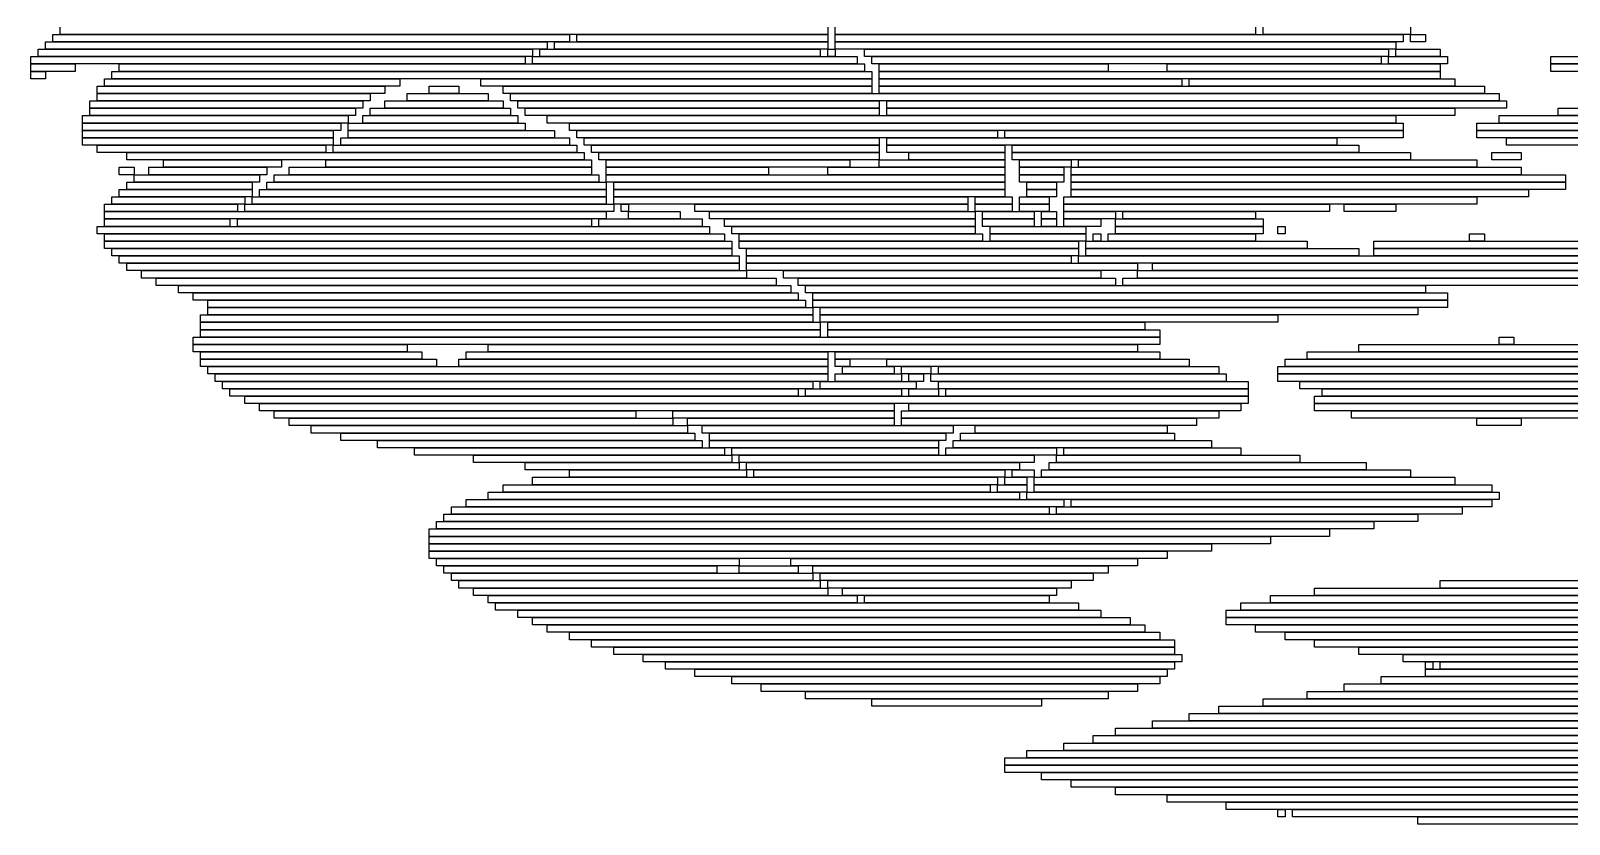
# Model space of a CAD drawing. Extents: x 290 to 734, y 306 to 705.
# Drawn here: x 299 to 507.5, y 306 to 413.5 of the extents above; entities that cross this region are included whole.
import ezdxf

# ---------------------------------------------------------------- set-up
doc = ezdxf.new("R2010")
doc.units = 0

msp = doc.modelspace()

# ---------------------------------------------------------------- linework, layer by layer
for p, q in [((302, 413), (372, 413)), ((302, 412), (302, 413)), ((303, 413), (303, 414)), ((407, 413), (303, 413)), ((372, 413), (372, 412)), ((373, 413), (407, 413)), ((373, 412), (373, 413)), ((407, 414), (407, 413)), ((407, 413), (407, 412)), ((408, 413), (408, 414)), ((465, 413), (408, 413)), ((408, 413), (485, 413)), ((408, 412), (408, 413)), ((465, 414), (465, 413)), ((466, 413), (466, 414)), ((486, 413), (466, 413)), ((485, 413), (485, 412)), ((486, 414), (486, 413)), ((486, 413), (488, 413)), ((486, 412), (486, 413)), ((488, 413), (488, 412)), ((300, 411), (367, 411)), ((300, 410), (300, 411)), ((301, 412), (369, 412)), ((301, 411), (301, 412)), ((369, 411), (301, 411)), ((372, 412), (302, 412)), ((367, 411), (367, 410)), ((368, 411), (406, 411)), ((368, 410), (368, 411)), ((369, 412), (369, 411)), ((370, 412), (407, 412)), ((370, 411), (370, 412)), ((407, 411), (370, 411)), ((407, 412), (373, 412)), ((406, 411), (406, 410)), ((407, 412), (407, 411)), ((407, 411), (408, 411)), ((407, 410), (407, 411)), ((485, 412), (408, 412)), ((408, 412), (484, 412)), ((408, 411), (408, 412)), ((484, 411), (408, 411)), ((408, 411), (408, 410)), ((412, 411), (483, 411)), ((412, 410), (412, 411)), ((483, 411), (483, 410)), ((484, 412), (484, 411)), ((484, 411), (490, 411)), ((484, 410), (484, 411)), ((488, 412), (486, 412)), ((490, 411), (490, 410)), ((299, 410), (366, 410)), ((299, 409), (299, 410)), ((366, 409), (299, 409)), ((299, 409), (305, 409)), ((299, 408), (299, 409)), ((367, 410), (300, 410)), ((305, 409), (305, 408)), ((311, 409), (412, 409)), ((311, 408), (311, 409)), ((366, 410), (366, 409)), ((367, 410), (411, 410)), ((367, 409), (367, 410)), ((411, 409), (367, 409)), ((406, 410), (368, 410)), ((408, 410), (407, 410)), ((411, 410), (411, 409)), ((483, 410), (412, 410)), ((412, 409), (412, 408)), ((413, 410), (482, 410)), ((413, 409), (413, 410)), ((482, 409), (413, 409)), ((414, 409), (445, 409)), ((414, 408), (414, 409)), ((445, 409), (445, 408)), ((453, 409), (490, 409)), ((453, 408), (453, 409)), ((482, 410), (482, 409)), ((483, 410), (491, 410)), ((483, 409), (483, 410)), ((491, 409), (483, 409)), ((490, 410), (484, 410)), ((490, 409), (490, 408)), ((491, 410), (491, 409)), ((505, 410), (530, 410)), ((505, 409), (505, 410)), ((530, 409), (505, 409)), ((505, 409), (530, 409)), ((505, 408), (505, 409)), ((305, 408), (299, 408)), ((299, 408), (301, 408)), ((299, 407), (299, 408)), ((301, 407), (299, 407)), ((301, 408), (301, 407)), ((309, 407), (349, 407)), ((309, 406), (309, 407)), ((310, 408), (413, 408)), ((310, 407), (310, 408)), ((413, 407), (310, 407)), ((412, 408), (311, 408)), ((349, 407), (349, 406)), ((360, 407), (413, 407)), ((360, 406), (360, 407)), ((413, 408), (413, 407)), ((413, 407), (413, 406)), ((445, 408), (414, 408)), ((414, 408), (490, 408)), ((414, 407), (414, 408)), ((490, 407), (414, 407)), ((414, 407), (455, 407)), ((414, 406), (414, 407)), ((490, 408), (453, 408)), ((455, 407), (455, 406)), ((456, 407), (492, 407)), ((456, 406), (456, 407)), ((490, 408), (490, 407)), ((492, 407), (492, 406)), ((530, 408), (505, 408)), ((308, 406), (347, 406)), ((308, 405), (308, 406)), ((347, 405), (308, 405)), ((308, 405), (345, 405)), ((308, 404), (308, 405)), ((349, 406), (309, 406)), ((345, 405), (345, 404)), ((347, 406), (347, 405)), ((350, 405), (361, 405)), ((350, 404), (350, 405)), ((353, 406), (357, 406)), ((353, 405), (353, 406)), ((357, 405), (353, 405)), ((357, 406), (357, 405)), ((413, 406), (360, 406)), ((361, 405), (361, 404)), ((363, 406), (413, 406)), ((363, 405), (363, 406)), ((413, 405), (363, 405)), ((364, 405), (498, 405)), ((364, 404), (364, 405)), ((413, 406), (413, 405)), ((455, 406), (414, 406)), ((414, 406), (496, 406)), ((414, 405), (414, 406)), ((496, 405), (414, 405)), ((492, 406), (456, 406)), ((496, 406), (496, 405)), ((498, 405), (498, 404)), ((307, 404), (344, 404)), ((307, 403), (307, 404)), ((344, 403), (307, 403)), ((307, 403), (343, 403)), ((307, 402), (307, 403)), ((345, 404), (308, 404)), ((343, 403), (343, 402)), ((344, 404), (344, 403)), ((345, 403), (364, 403)), ((345, 402), (345, 403)), ((347, 404), (363, 404)), ((347, 403), (347, 404)), ((363, 403), (347, 403)), ((361, 404), (350, 404)), ((363, 404), (363, 403)), ((498, 404), (364, 404)), ((364, 403), (364, 402)), ((365, 404), (414, 404)), ((365, 403), (365, 404)), ((414, 403), (365, 403)), ((366, 403), (414, 403)), ((366, 402), (366, 403)), ((414, 404), (414, 403)), ((414, 403), (414, 402)), ((415, 404), (499, 404)), ((415, 403), (415, 404)), ((499, 403), (415, 403)), ((415, 403), (492, 403)), ((415, 402), (415, 403)), ((492, 403), (492, 402)), ((499, 404), (499, 403)), ((506, 403), (518, 403)), ((506, 402), (506, 403)), ((306, 402), (342, 402)), ((306, 401), (306, 402)), ((342, 401), (306, 401)), ((306, 401), (341, 401)), ((306, 400), (306, 401)), ((343, 402), (307, 402)), ((341, 401), (341, 400)), ((342, 402), (342, 401)), ((342, 401), (366, 401)), ((342, 400), (342, 401)), ((344, 402), (365, 402)), ((344, 401), (344, 402)), ((365, 401), (344, 401)), ((364, 402), (345, 402)), ((365, 402), (365, 401)), ((414, 402), (366, 402)), ((366, 401), (366, 400)), ((369, 402), (484, 402)), ((369, 401), (369, 402)), ((484, 401), (369, 401)), ((372, 401), (485, 401)), ((372, 400), (372, 401)), ((492, 402), (415, 402)), ((484, 402), (484, 401)), ((485, 401), (485, 400)), ((495, 401), (532, 401)), ((495, 400), (495, 401)), ((498, 402), (528, 402)), ((498, 401), (498, 402)), ((528, 401), (498, 401)), ((518, 402), (506, 402)), ((341, 400), (306, 400)), ((306, 400), (340, 400)), ((306, 399), (306, 400)), ((340, 399), (306, 399)), ((306, 399), (340, 399)), ((306, 398), (306, 399)), ((340, 400), (340, 399)), ((340, 399), (340, 398)), ((341, 399), (372, 399)), ((341, 398), (341, 399)), ((366, 400), (342, 400)), ((342, 400), (370, 400)), ((342, 399), (342, 400)), ((370, 399), (342, 399)), ((370, 400), (370, 399)), ((485, 400), (372, 400)), ((372, 399), (372, 398)), ((373, 400), (430, 400)), ((373, 399), (373, 400)), ((430, 399), (373, 399)), ((374, 399), (414, 399)), ((374, 398), (374, 399)), ((414, 399), (414, 398)), ((415, 399), (476, 399)), ((415, 398), (415, 399)), ((430, 400), (430, 399)), ((431, 400), (485, 400)), ((431, 399), (431, 400)), ((485, 399), (431, 399)), ((476, 399), (476, 398)), ((485, 400), (485, 399)), ((532, 400), (495, 400)), ((495, 400), (531, 400)), ((495, 399), (495, 400)), ((531, 399), (495, 399)), ((499, 399), (523, 399)), ((499, 398), (499, 399)), ((340, 398), (306, 398)), ((308, 398), (339, 398)), ((308, 397), (308, 398)), ((339, 397), (308, 397)), ((312, 397), (374, 397)), ((312, 396), (312, 397)), ((339, 398), (339, 397)), ((340, 398), (373, 398)), ((340, 397), (340, 398)), ((373, 397), (340, 397)), ((372, 398), (341, 398)), ((373, 398), (373, 397)), ((414, 398), (374, 398)), ((374, 397), (374, 396)), ((375, 398), (414, 398)), ((375, 397), (375, 398)), ((414, 397), (375, 397)), ((376, 397), (414, 397)), ((376, 396), (376, 397)), ((414, 398), (414, 397)), ((414, 397), (414, 396)), ((476, 398), (415, 398)), ((415, 398), (431, 398)), ((415, 397), (415, 398)), ((431, 397), (415, 397)), ((418, 397), (431, 397)), ((418, 396), (418, 397)), ((431, 398), (431, 397)), ((431, 397), (431, 396)), ((432, 398), (479, 398)), ((432, 397), (432, 398)), ((479, 397), (432, 397)), ((432, 397), (486, 397)), ((432, 396), (432, 397)), ((479, 398), (479, 397)), ((486, 397), (486, 396)), ((497, 397), (501, 397)), ((497, 396), (497, 397)), ((523, 398), (499, 398)), ((501, 397), (501, 396)), ((311, 395), (313, 395)), ((311, 394), (311, 395)), ((374, 396), (312, 396)), ((313, 395), (313, 394)), ((315, 395), (331, 395)), ((315, 394), (315, 395)), ((317, 396), (333, 396)), ((317, 395), (317, 396)), ((333, 395), (317, 395)), ((331, 395), (331, 394)), ((333, 396), (333, 395)), ((334, 395), (375, 395)), ((334, 394), (334, 395)), ((339, 396), (375, 396)), ((339, 395), (339, 396)), ((375, 395), (339, 395)), ((375, 396), (375, 395)), ((375, 395), (375, 394)), ((414, 396), (376, 396)), ((377, 396), (410, 396)), ((377, 395), (377, 396)), ((410, 395), (377, 395)), ((377, 395), (399, 395)), ((377, 394), (377, 395)), ((399, 395), (399, 394)), ((407, 395), (431, 395)), ((407, 394), (407, 395)), ((410, 396), (410, 395)), ((414, 396), (431, 396)), ((414, 395), (414, 396)), ((431, 395), (414, 395)), ((431, 396), (418, 396)), ((431, 396), (431, 395)), ((431, 395), (431, 394)), ((486, 396), (432, 396)), ((433, 396), (440, 396)), ((433, 395), (433, 396)), ((440, 395), (433, 395)), ((433, 395), (439, 395)), ((433, 394), (433, 395)), ((439, 395), (439, 394)), ((440, 396), (440, 395)), ((440, 395), (501, 395)), ((440, 394), (440, 395)), ((441, 396), (495, 396)), ((441, 395), (441, 396)), ((495, 395), (441, 395)), ((495, 396), (495, 395)), ((501, 396), (497, 396)), ((501, 395), (501, 394)), ((313, 394), (311, 394)), ((311, 392), (329, 392)), ((311, 391), (311, 392)), ((312, 393), (329, 393)), ((312, 392), (312, 393)), ((329, 392), (312, 392)), ((313, 394), (330, 394)), ((313, 393), (313, 394)), ((330, 393), (313, 393)), ((331, 394), (315, 394)), ((329, 393), (329, 392)), ((329, 392), (329, 391)), ((330, 394), (330, 393)), ((330, 392), (377, 392)), ((330, 391), (330, 392)), ((331, 393), (377, 393)), ((331, 392), (331, 393)), ((377, 392), (331, 392)), ((332, 394), (376, 394)), ((332, 393), (332, 394)), ((376, 393), (332, 393)), ((375, 394), (334, 394)), ((376, 394), (376, 393)), ((399, 394), (377, 394)), ((377, 394), (431, 394)), ((377, 393), (377, 394)), ((431, 393), (377, 393)), ((377, 393), (377, 392)), ((377, 392), (377, 391)), ((378, 393), (431, 393)), ((378, 392), (378, 393)), ((431, 392), (378, 392)), ((378, 392), (431, 392)), ((378, 391), (378, 392)), ((431, 394), (407, 394)), ((431, 394), (431, 393)), ((431, 393), (431, 392)), ((431, 392), (431, 391)), ((439, 394), (433, 394)), ((433, 394), (439, 394)), ((433, 393), (433, 394)), ((439, 393), (433, 393)), ((434, 393), (438, 393)), ((434, 392), (434, 393)), ((438, 392), (434, 392)), ((434, 392), (438, 392)), ((434, 391), (434, 392)), ((438, 393), (438, 392)), ((438, 392), (438, 391)), ((439, 394), (439, 393)), ((501, 394), (440, 394)), ((440, 394), (507, 394)), ((440, 393), (440, 394)), ((507, 393), (440, 393)), ((440, 393), (507, 393)), ((440, 392), (440, 393)), ((507, 392), (440, 392)), ((440, 392), (502, 392)), ((440, 391), (440, 392)), ((502, 392), (502, 391)), ((507, 394), (507, 393)), ((507, 393), (507, 392)), ((309, 390), (327, 390)), ((309, 389), (309, 390)), ((310, 391), (328, 391)), ((310, 390), (310, 391)), ((328, 390), (310, 390)), ((329, 391), (311, 391)), ((327, 390), (327, 389)), ((328, 391), (328, 390)), ((328, 390), (378, 390)), ((328, 389), (328, 390)), ((329, 391), (377, 391)), ((329, 390), (329, 391)), ((377, 390), (329, 390)), ((377, 391), (330, 391)), ((377, 391), (377, 390)), ((431, 391), (378, 391)), ((378, 391), (426, 391)), ((378, 390), (378, 391)), ((426, 390), (378, 390)), ((378, 390), (378, 389)), ((379, 390), (380, 390)), ((379, 389), (379, 390)), ((380, 390), (380, 389)), ((389, 390), (426, 390)), ((389, 389), (389, 390)), ((426, 391), (426, 390)), ((426, 390), (426, 389)), ((427, 391), (432, 391)), ((427, 390), (427, 391)), ((432, 390), (427, 390)), ((427, 390), (432, 390)), ((427, 389), (427, 390)), ((432, 391), (432, 390)), ((432, 390), (432, 389)), ((433, 391), (437, 391)), ((433, 390), (433, 391)), ((437, 390), (433, 390)), ((433, 390), (437, 390)), ((433, 389), (433, 390)), ((438, 391), (434, 391)), ((437, 391), (437, 390)), ((437, 390), (437, 389)), ((439, 391), (495, 391)), ((439, 390), (439, 391)), ((495, 390), (439, 390)), ((439, 390), (475, 390)), ((439, 389), (439, 390)), ((502, 391), (440, 391)), ((475, 390), (475, 389)), ((477, 390), (484, 390)), ((477, 389), (477, 390)), ((484, 390), (484, 389)), ((495, 391), (495, 390)), ((327, 389), (309, 389)), ((309, 389), (377, 389)), ((309, 388), (309, 389)), ((377, 388), (309, 388)), ((309, 388), (326, 388)), ((309, 387), (309, 388)), ((326, 388), (326, 387)), ((327, 388), (375, 388)), ((327, 387), (327, 388)), ((378, 389), (328, 389)), ((375, 388), (375, 387)), ((376, 388), (390, 388)), ((376, 387), (376, 388)), ((377, 389), (377, 388)), ((380, 389), (379, 389)), ((380, 389), (387, 389)), ((380, 388), (380, 389)), ((387, 388), (380, 388)), ((387, 389), (387, 388)), ((426, 389), (389, 389)), ((390, 388), (390, 387)), ((391, 389), (427, 389)), ((391, 388), (391, 389)), ((427, 388), (391, 388)), ((393, 388), (427, 388)), ((393, 387), (393, 388)), ((432, 389), (427, 389)), ((427, 389), (427, 388)), ((427, 388), (427, 387)), ((428, 389), (435, 389)), ((428, 388), (428, 389)), ((435, 388), (428, 388)), ((428, 388), (435, 388)), ((428, 387), (428, 388)), ((437, 389), (433, 389)), ((435, 389), (435, 388)), ((435, 388), (435, 387)), ((436, 389), (438, 389)), ((436, 388), (436, 389)), ((438, 388), (436, 388)), ((436, 388), (438, 388)), ((436, 387), (436, 388)), ((438, 389), (438, 388)), ((438, 388), (438, 387)), ((475, 389), (439, 389)), ((439, 389), (446, 389)), ((439, 388), (439, 389)), ((446, 388), (439, 388)), ((439, 388), (444, 388)), ((439, 387), (439, 388)), ((444, 388), (444, 387)), ((446, 389), (446, 388)), ((446, 388), (466, 388)), ((446, 387), (446, 388)), ((447, 389), (465, 389)), ((447, 388), (447, 389)), ((465, 388), (447, 388)), ((465, 389), (465, 388)), ((466, 388), (466, 387)), ((484, 389), (477, 389)), ((308, 387), (391, 387)), ((308, 386), (308, 387)), ((391, 386), (308, 386)), ((326, 387), (309, 387)), ((309, 386), (393, 386)), ((309, 385), (309, 386)), ((375, 387), (327, 387)), ((390, 387), (376, 387)), ((391, 387), (391, 386)), ((427, 387), (393, 387)), ((393, 386), (393, 385)), ((394, 387), (427, 387)), ((394, 386), (394, 387)), ((427, 386), (394, 386)), ((395, 386), (428, 386)), ((395, 385), (395, 386)), ((427, 387), (427, 386)), ((435, 387), (428, 387)), ((428, 386), (428, 385)), ((429, 387), (442, 387)), ((429, 386), (429, 387)), ((442, 386), (429, 386)), ((429, 386), (442, 386)), ((429, 385), (429, 386)), ((438, 387), (436, 387)), ((444, 387), (439, 387)), ((442, 387), (442, 386)), ((442, 386), (442, 385)), ((443, 386), (444, 386)), ((443, 385), (443, 386)), ((444, 386), (444, 385)), ((445, 386), (465, 386)), ((445, 385), (445, 386)), ((466, 387), (446, 387)), ((446, 387), (466, 387)), ((446, 386), (446, 387)), ((466, 386), (446, 386)), ((465, 386), (465, 385)), ((466, 387), (466, 386)), ((468, 387), (469, 387)), ((468, 386), (468, 387)), ((469, 386), (468, 386)), ((469, 387), (469, 386)), ((494, 386), (496, 386)), ((494, 385), (494, 386)), ((496, 386), (496, 385)), ((393, 385), (309, 385)), ((309, 385), (394, 385)), ((309, 384), (309, 385)), ((394, 384), (309, 384)), ((310, 384), (394, 384)), ((310, 383), (310, 384)), ((394, 385), (394, 384)), ((394, 384), (394, 383)), ((428, 385), (395, 385)), ((395, 385), (441, 385)), ((395, 384), (395, 385)), ((441, 384), (395, 384)), ((396, 384), (441, 384)), ((396, 383), (396, 384)), ((442, 385), (429, 385)), ((441, 385), (441, 384)), ((441, 384), (441, 383)), ((442, 385), (472, 385)), ((442, 384), (442, 385)), ((472, 384), (442, 384)), ((442, 384), (479, 384)), ((442, 383), (442, 384)), ((444, 385), (443, 385)), ((465, 385), (445, 385)), ((472, 385), (472, 384)), ((479, 384), (479, 383)), ((481, 385), (510, 385)), ((481, 384), (481, 385)), ((510, 384), (481, 384)), ((481, 384), (518, 384)), ((481, 383), (481, 384)), ((496, 385), (494, 385)), ((394, 383), (310, 383)), ((311, 383), (395, 383)), ((311, 382), (311, 383)), ((395, 382), (311, 382)), ((312, 382), (395, 382)), ((312, 381), (312, 382)), ((395, 383), (395, 382)), ((395, 382), (395, 381)), ((441, 383), (396, 383)), ((396, 383), (440, 383)), ((396, 382), (396, 383)), ((440, 382), (396, 382)), ((396, 382), (449, 382)), ((396, 381), (396, 382)), ((440, 383), (440, 382)), ((441, 383), (521, 383)), ((441, 382), (441, 383)), ((521, 382), (441, 382)), ((479, 383), (442, 383)), ((449, 382), (449, 381)), ((451, 382), (521, 382)), ((451, 381), (451, 382)), ((518, 383), (481, 383)), ((395, 381), (312, 381)), ((314, 381), (396, 381)), ((314, 380), (314, 381)), ((396, 380), (314, 380)), ((316, 380), (400, 380)), ((316, 379), (316, 380)), ((449, 381), (396, 381)), ((396, 381), (396, 380)), ((400, 380), (400, 379)), ((401, 381), (444, 381)), ((401, 380), (401, 381)), ((444, 380), (401, 380)), ((403, 380), (446, 380)), ((403, 379), (403, 380)), ((444, 381), (444, 380)), ((446, 380), (446, 379)), ((447, 380), (513, 380)), ((447, 379), (447, 380)), ((449, 381), (518, 381)), ((449, 380), (449, 381)), ((518, 380), (449, 380)), ((521, 381), (451, 381)), ((400, 379), (316, 379)), ((319, 379), (402, 379)), ((319, 378), (319, 379)), ((402, 378), (319, 378)), ((321, 378), (403, 378)), ((321, 377), (321, 378)), ((402, 379), (402, 378)), ((446, 379), (403, 379)), ((403, 378), (403, 377)), ((404, 379), (488, 379)), ((404, 378), (404, 379)), ((488, 378), (404, 378)), ((405, 378), (491, 378)), ((405, 377), (405, 378)), ((513, 379), (447, 379)), ((488, 379), (488, 378)), ((491, 378), (491, 377)), ((403, 377), (321, 377)), ((323, 377), (404, 377)), ((323, 376), (323, 377)), ((404, 376), (323, 376)), ((323, 376), (405, 376)), ((323, 375), (323, 376)), ((404, 377), (404, 376)), ((491, 377), (405, 377)), ((405, 377), (491, 377)), ((405, 376), (405, 377)), ((491, 376), (405, 376)), ((405, 376), (405, 375)), ((406, 376), (487, 376)), ((406, 375), (406, 376)), ((487, 376), (487, 375)), ((491, 377), (491, 376)), ((322, 375), (405, 375)), ((322, 374), (322, 375)), ((405, 374), (322, 374)), ((322, 374), (406, 374)), ((322, 373), (322, 374)), ((405, 375), (323, 375)), ((405, 375), (405, 374)), ((487, 375), (406, 375)), ((406, 375), (468, 375)), ((406, 374), (406, 375)), ((468, 374), (406, 374)), ((406, 374), (406, 373)), ((407, 374), (450, 374)), ((407, 373), (407, 374)), ((450, 374), (450, 373)), ((468, 375), (468, 374)), ((321, 372), (452, 372)), ((321, 371), (321, 372)), ((406, 373), (322, 373)), ((322, 373), (406, 373)), ((322, 372), (322, 373)), ((406, 372), (322, 372)), ((406, 373), (406, 372)), ((450, 373), (407, 373)), ((407, 373), (452, 373)), ((407, 372), (407, 373)), ((452, 372), (407, 372)), ((452, 373), (452, 372)), ((452, 372), (452, 371)), ((498, 372), (500, 372)), ((498, 371), (498, 372)), ((500, 372), (500, 371)), ((452, 371), (321, 371)), ((321, 371), (350, 371)), ((321, 370), (321, 371)), ((350, 370), (321, 370)), ((322, 370), (352, 370)), ((322, 369), (322, 370)), ((350, 371), (350, 370)), ((352, 370), (352, 369)), ((358, 370), (407, 370)), ((358, 369), (358, 370)), ((361, 371), (449, 371)), ((361, 370), (361, 371)), ((449, 370), (361, 370)), ((407, 370), (407, 369)), ((408, 370), (452, 370)), ((408, 369), (408, 370)), ((449, 371), (449, 370)), ((452, 370), (452, 369)), ((472, 370), (526, 370)), ((472, 369), (472, 370)), ((479, 371), (515, 371)), ((479, 370), (479, 371)), ((515, 370), (479, 370)), ((500, 371), (498, 371)), ((352, 369), (322, 369)), ((322, 369), (354, 369)), ((322, 368), (322, 369)), ((354, 368), (322, 368)), ((323, 368), (407, 368)), ((323, 367), (323, 368)), ((407, 367), (323, 367)), ((324, 367), (407, 367)), ((324, 366), (324, 367)), ((354, 369), (354, 368)), ((357, 369), (407, 369)), ((357, 368), (357, 369)), ((407, 368), (357, 368)), ((407, 369), (358, 369)), ((407, 369), (407, 368)), ((407, 368), (407, 367)), ((407, 367), (407, 366)), ((452, 369), (408, 369)), ((408, 369), (410, 369)), ((408, 368), (408, 369)), ((410, 368), (408, 368)), ((408, 367), (417, 367)), ((408, 366), (408, 367)), ((409, 368), (416, 368)), ((409, 367), (409, 368)), ((416, 367), (409, 367)), ((410, 369), (410, 368)), ((415, 369), (456, 369)), ((415, 368), (415, 369)), ((456, 368), (415, 368)), ((416, 368), (416, 367)), ((417, 368), (421, 368)), ((417, 367), (417, 368)), ((421, 367), (417, 367)), ((417, 367), (417, 366)), ((418, 367), (420, 367)), ((418, 366), (418, 367)), ((420, 367), (420, 366)), ((421, 368), (421, 367)), ((421, 367), (461, 367)), ((421, 366), (421, 367)), ((422, 368), (460, 368)), ((422, 367), (422, 368)), ((460, 367), (422, 367)), ((456, 369), (456, 368)), ((460, 368), (460, 367)), ((461, 367), (461, 366)), ((468, 368), (535, 368)), ((468, 367), (468, 368)), ((535, 367), (468, 367)), ((468, 367), (536, 367)), ((468, 366), (468, 367)), ((469, 369), (531, 369)), ((469, 368), (469, 369)), ((531, 368), (469, 368)), ((526, 369), (472, 369)), ((407, 366), (324, 366)), ((325, 366), (405, 366)), ((325, 365), (325, 366)), ((405, 365), (325, 365)), ((326, 365), (403, 365)), ((326, 364), (326, 365)), ((403, 365), (403, 364)), ((404, 365), (417, 365)), ((404, 364), (404, 365)), ((405, 366), (405, 365)), ((406, 366), (419, 366)), ((406, 365), (406, 366)), ((419, 365), (406, 365)), ((417, 366), (408, 366)), ((417, 365), (417, 364)), ((420, 366), (418, 366)), ((418, 365), (422, 365)), ((418, 364), (418, 365)), ((419, 366), (419, 365)), ((461, 366), (421, 366)), ((422, 366), (464, 366)), ((422, 365), (422, 366)), ((464, 365), (422, 365)), ((422, 365), (422, 364)), ((423, 365), (464, 365)), ((423, 364), (423, 365)), ((464, 366), (464, 365)), ((464, 365), (464, 364)), ((536, 366), (468, 366)), ((471, 366), (536, 366)), ((471, 365), (471, 366)), ((536, 365), (471, 365)), ((474, 365), (535, 365)), ((474, 364), (474, 365)), ((403, 364), (326, 364)), ((328, 364), (464, 364)), ((328, 363), (328, 364)), ((464, 363), (328, 363)), ((330, 363), (416, 363)), ((330, 362), (330, 363)), ((417, 364), (404, 364)), ((416, 363), (416, 362)), ((422, 364), (418, 364)), ((418, 363), (463, 363)), ((418, 362), (418, 363)), ((464, 364), (423, 364)), ((463, 363), (463, 362)), ((464, 364), (464, 363)), ((473, 364), (532, 364)), ((473, 363), (473, 364)), ((532, 363), (473, 363)), ((473, 363), (527, 363)), ((473, 362), (473, 363)), ((535, 364), (474, 364)), ((416, 362), (330, 362)), ((332, 362), (381, 362)), ((332, 361), (332, 362)), ((381, 361), (332, 361)), ((334, 361), (386, 361)), ((334, 360), (334, 361)), ((381, 362), (381, 361)), ((386, 362), (416, 362)), ((386, 361), (386, 362)), ((416, 361), (386, 361)), ((386, 361), (386, 360)), ((388, 361), (416, 361)), ((388, 360), (388, 361)), ((416, 362), (416, 361)), ((416, 361), (416, 360)), ((417, 362), (460, 362)), ((417, 361), (417, 362)), ((460, 361), (417, 361)), ((417, 361), (457, 361)), ((417, 360), (417, 361)), ((463, 362), (418, 362)), ((457, 361), (457, 360)), ((460, 362), (460, 361)), ((527, 362), (473, 362)), ((478, 362), (520, 362)), ((478, 361), (478, 362)), ((520, 361), (478, 361)), ((495, 361), (501, 361)), ((495, 360), (495, 361)), ((501, 361), (501, 360)), ((386, 360), (334, 360)), ((337, 360), (388, 360)), ((337, 359), (337, 360)), ((388, 359), (337, 359)), ((341, 359), (389, 359)), ((341, 358), (341, 359)), ((416, 360), (388, 360)), ((388, 360), (388, 359)), ((389, 359), (389, 358)), ((390, 360), (424, 360)), ((390, 359), (390, 360)), ((424, 359), (390, 359)), ((391, 359), (423, 359)), ((391, 358), (391, 359)), ((457, 360), (417, 360)), ((423, 359), (423, 358)), ((424, 360), (424, 359)), ((425, 359), (454, 359)), ((425, 358), (425, 359)), ((427, 360), (453, 360)), ((427, 359), (427, 360)), ((453, 359), (427, 359)), ((453, 360), (453, 359)), ((454, 359), (454, 358)), ((501, 360), (495, 360)), ((389, 358), (341, 358)), ((346, 358), (390, 358)), ((346, 357), (346, 358)), ((390, 357), (346, 357)), ((351, 357), (393, 357)), ((351, 356), (351, 357)), ((390, 358), (390, 357)), ((423, 358), (391, 358)), ((391, 358), (422, 358)), ((391, 357), (391, 358)), ((422, 357), (391, 357)), ((393, 357), (393, 356)), ((394, 357), (422, 357)), ((394, 356), (394, 357)), ((422, 358), (422, 357)), ((422, 357), (422, 356)), ((423, 357), (438, 357)), ((423, 356), (423, 357)), ((424, 358), (459, 358)), ((424, 357), (424, 358)), ((459, 357), (424, 357)), ((454, 358), (425, 358)), ((438, 357), (438, 356)), ((439, 357), (463, 357)), ((439, 356), (439, 357)), ((459, 358), (459, 357)), ((463, 357), (463, 356)), ((393, 356), (351, 356)), ((359, 356), (394, 356)), ((359, 355), (359, 356)), ((394, 355), (359, 355)), ((366, 355), (395, 355)), ((366, 354), (366, 355)), ((422, 356), (394, 356)), ((394, 356), (394, 355)), ((395, 356), (435, 356)), ((395, 355), (395, 356)), ((435, 355), (395, 355)), ((395, 355), (395, 354)), ((396, 355), (433, 355)), ((396, 354), (396, 355)), ((438, 356), (423, 356)), ((433, 355), (433, 354)), ((435, 356), (435, 355)), ((437, 355), (480, 355)), ((437, 354), (437, 355)), ((438, 356), (471, 356)), ((438, 355), (438, 356)), ((471, 355), (438, 355)), ((463, 356), (439, 356)), ((471, 356), (471, 355)), ((480, 355), (480, 354)), ((395, 354), (366, 354)), ((367, 353), (430, 353)), ((367, 352), (367, 353)), ((372, 354), (396, 354)), ((372, 353), (372, 354)), ((396, 353), (372, 353)), ((433, 354), (396, 354)), ((396, 354), (396, 353)), ((397, 354), (431, 354)), ((397, 353), (397, 354)), ((431, 353), (397, 353)), ((430, 353), (430, 352)), ((431, 354), (431, 353)), ((431, 353), (434, 353)), ((431, 352), (431, 353)), ((432, 354), (435, 354)), ((432, 353), (432, 354)), ((435, 353), (432, 353)), ((434, 353), (434, 352)), ((435, 354), (435, 353)), ((435, 353), (492, 353)), ((435, 352), (435, 353)), ((436, 354), (486, 354)), ((436, 353), (436, 354)), ((486, 353), (436, 353)), ((480, 354), (437, 354)), ((486, 354), (486, 353)), ((492, 353), (492, 352)), ((361, 351), (433, 351)), ((361, 350), (361, 351)), ((363, 352), (429, 352)), ((363, 351), (363, 352)), ((429, 351), (363, 351)), ((430, 352), (367, 352)), ((429, 352), (429, 351)), ((430, 352), (434, 352)), ((430, 351), (430, 352)), ((434, 351), (430, 351)), ((434, 352), (431, 352)), ((433, 351), (433, 350)), ((434, 352), (434, 351)), ((434, 351), (498, 351)), ((434, 350), (434, 351)), ((492, 352), (435, 352)), ((435, 352), (497, 352)), ((435, 351), (435, 352)), ((497, 351), (435, 351)), ((497, 352), (497, 351)), ((498, 351), (498, 350)), ((356, 349), (437, 349)), ((356, 348), (356, 349)), ((358, 350), (439, 350)), ((358, 349), (358, 350)), ((439, 349), (358, 349)), ((433, 350), (361, 350)), ((498, 350), (434, 350)), ((437, 349), (437, 348)), ((438, 349), (493, 349)), ((438, 348), (438, 349)), ((439, 350), (439, 349)), ((440, 350), (497, 350)), ((440, 349), (440, 350)), ((497, 349), (440, 349)), ((493, 349), (493, 348)), ((497, 350), (497, 349)), ((354, 347), (481, 347)), ((354, 346), (354, 347)), ((355, 348), (487, 348)), ((355, 347), (355, 348)), ((487, 347), (355, 347)), ((437, 348), (356, 348)), ((493, 348), (438, 348)), ((481, 347), (481, 346)), ((487, 348), (487, 347)), ((353, 346), (475, 346)), ((353, 345), (353, 346)), ((475, 345), (353, 345)), ((353, 345), (467, 345)), ((353, 344), (353, 345)), ((481, 346), (354, 346)), ((467, 345), (467, 344)), ((475, 346), (475, 345)), ((467, 344), (353, 344)), ((353, 344), (459, 344)), ((353, 343), (353, 344)), ((459, 343), (353, 343)), ((353, 343), (453, 343)), ((353, 342), (353, 343)), ((453, 342), (353, 342)), ((354, 342), (395, 342)), ((354, 341), (354, 342)), ((395, 342), (395, 341)), ((402, 342), (449, 342)), ((402, 341), (402, 342)), ((449, 342), (449, 341)), ((453, 343), (453, 342)), ((459, 344), (459, 343)), ((395, 341), (354, 341)), ((355, 341), (392, 341)), ((355, 340), (355, 341)), ((392, 340), (355, 340)), ((356, 340), (405, 340)), ((356, 339), (356, 340)), ((392, 341), (392, 340)), ((395, 341), (403, 341)), ((395, 340), (395, 341)), ((403, 340), (395, 340)), ((449, 341), (402, 341)), ((403, 341), (403, 340)), ((405, 341), (445, 341)), ((405, 340), (405, 341)), ((445, 340), (405, 340)), ((405, 340), (405, 339)), ((406, 340), (443, 340)), ((406, 339), (406, 340)), ((443, 340), (443, 339)), ((445, 341), (445, 340)), ((405, 339), (356, 339)), ((357, 339), (406, 339)), ((357, 338), (357, 339)), ((406, 338), (357, 338)), ((359, 338), (407, 338)), ((359, 337), (359, 338)), ((443, 339), (406, 339)), ((406, 339), (406, 338)), ((407, 339), (440, 339)), ((407, 338), (407, 339)), ((440, 338), (407, 338)), ((407, 338), (407, 337)), ((409, 338), (438, 338)), ((409, 337), (409, 338)), ((438, 338), (438, 337)), ((440, 339), (440, 338)), ((473, 338), (550, 338)), ((473, 337), (473, 338)), ((490, 339), (545, 339)), ((490, 338), (490, 339)), ((545, 338), (490, 338)), ((407, 337), (359, 337)), ((361, 337), (411, 337)), ((361, 336), (361, 337)), ((411, 336), (361, 336)), ((362, 336), (441, 336)), ((362, 335), (362, 336)), ((438, 337), (409, 337)), ((411, 337), (411, 336)), ((412, 337), (437, 337)), ((412, 336), (412, 337)), ((437, 336), (412, 336)), ((437, 337), (437, 336)), ((441, 336), (441, 335)), ((463, 336), (556, 336)), ((463, 335), (463, 336)), ((467, 337), (555, 337)), ((467, 336), (467, 337)), ((555, 336), (467, 336)), ((550, 337), (473, 337)), ((441, 335), (362, 335)), ((365, 335), (444, 335)), ((365, 334), (365, 335)), ((444, 334), (365, 334)), ((367, 334), (448, 334)), ((367, 333), (367, 334)), ((444, 335), (444, 334)), ((448, 334), (448, 333)), ((461, 335), (556, 335)), ((461, 334), (461, 335)), ((556, 334), (461, 334)), ((461, 334), (554, 334)), ((461, 333), (461, 334)), ((556, 335), (463, 335)), ((448, 333), (367, 333)), ((369, 333), (450, 333)), ((369, 332), (369, 333)), ((450, 332), (369, 332)), ((372, 332), (452, 332)), ((372, 331), (372, 332)), ((450, 333), (450, 332)), ((452, 332), (452, 331)), ((554, 333), (461, 333)), ((465, 333), (552, 333)), ((465, 332), (465, 333)), ((552, 332), (465, 332)), ((469, 332), (549, 332)), ((469, 331), (469, 332)), ((452, 331), (372, 331)), ((375, 331), (454, 331)), ((375, 330), (375, 331)), ((454, 330), (375, 330)), ((378, 330), (454, 330)), ((378, 329), (378, 330)), ((454, 331), (454, 330)), ((454, 330), (454, 329)), ((549, 331), (469, 331)), ((473, 331), (546, 331)), ((473, 330), (473, 331)), ((546, 330), (473, 330)), ((479, 330), (542, 330)), ((479, 329), (479, 330)), ((454, 329), (378, 329)), ((382, 329), (455, 329)), ((382, 328), (382, 329)), ((455, 328), (382, 328)), ((385, 328), (454, 328)), ((385, 327), (385, 328)), ((454, 328), (454, 327)), ((455, 329), (455, 328)), ((542, 329), (479, 329)), ((485, 329), (537, 329)), ((485, 328), (485, 329)), ((537, 328), (485, 328)), ((488, 328), (489, 328)), ((488, 327), (488, 328)), ((489, 328), (489, 327)), ((490, 328), (531, 328)), ((490, 327), (490, 328)), ((454, 327), (385, 327)), ((389, 327), (453, 327)), ((389, 326), (389, 327)), ((453, 326), (389, 326)), ((394, 326), (452, 326)), ((394, 325), (394, 326)), ((452, 326), (452, 325)), ((453, 327), (453, 326)), ((482, 326), (525, 326)), ((482, 325), (482, 326)), ((489, 327), (488, 327)), ((488, 327), (525, 327)), ((488, 326), (488, 327)), ((525, 326), (488, 326)), ((531, 327), (490, 327)), ((452, 325), (394, 325)), ((398, 325), (449, 325)), ((398, 324), (398, 325)), ((449, 324), (398, 324)), ((404, 324), (445, 324)), ((404, 323), (404, 324)), ((445, 324), (445, 323)), ((449, 325), (449, 324)), ((472, 324), (533, 324)), ((472, 323), (472, 324)), ((477, 325), (529, 325)), ((477, 324), (477, 325)), ((529, 324), (477, 324)), ((525, 325), (482, 325)), ((445, 323), (404, 323)), ((413, 323), (436, 323)), ((413, 322), (413, 323)), ((436, 322), (413, 322)), ((436, 323), (436, 322)), ((460, 322), (542, 322)), ((460, 321), (460, 322)), ((466, 323), (536, 323)), ((466, 322), (466, 323)), ((536, 322), (466, 322)), ((533, 323), (472, 323)), ((451, 320), (555, 320)), ((451, 319), (451, 320)), ((456, 321), (548, 321)), ((456, 320), (456, 321)), ((548, 320), (456, 320)), ((542, 321), (460, 321)), ((439, 317), (567, 317)), ((439, 316), (439, 317)), ((443, 318), (563, 318)), ((443, 317), (443, 318)), ((563, 317), (443, 317)), ((446, 319), (559, 319)), ((446, 318), (446, 319)), ((559, 318), (446, 318)), ((555, 319), (451, 319)), ((431, 315), (574, 315)), ((431, 314), (431, 315)), ((434, 316), (571, 316)), ((434, 315), (434, 316)), ((571, 315), (434, 315)), ((567, 316), (439, 316)), ((574, 314), (431, 314)), ((431, 314), (576, 314)), ((431, 313), (431, 314)), ((576, 313), (431, 313)), ((436, 313), (575, 313)), ((436, 312), (436, 313)), ((575, 312), (436, 312)), ((440, 312), (571, 312)), ((440, 311), (440, 312)), ((571, 311), (440, 311)), ((446, 311), (565, 311)), ((446, 310), (446, 311)), ((565, 310), (446, 310)), ((453, 310), (560, 310)), ((453, 309), (453, 310)), ((560, 309), (453, 309)), ((461, 309), (551, 309)), ((461, 308), (461, 309)), ((551, 308), (461, 308)), ((468, 308), (469, 308)), ((468, 307), (468, 308)), ((469, 307), (468, 307)), ((469, 308), (469, 307)), ((470, 308), (542, 308)), ((470, 307), (470, 308)), ((542, 307), (470, 307)), ((487, 307), (527, 307)), ((487, 306), (487, 307)), ((527, 306), (487, 306))]:
    msp.add_line(p, q)

doc.saveas('drawing.dxf')
